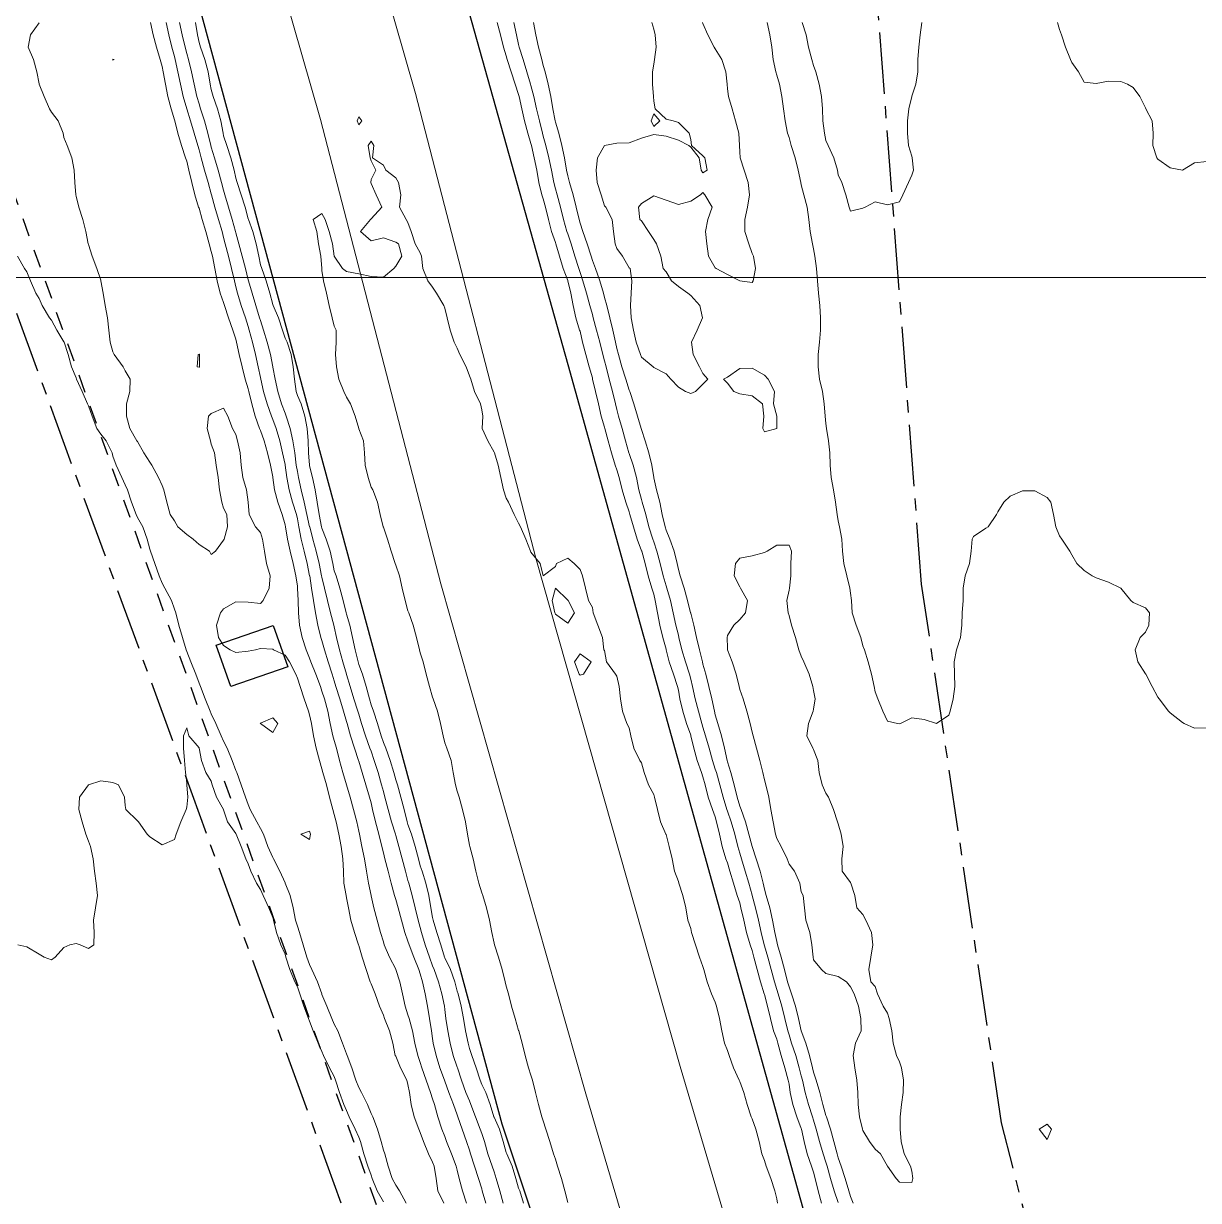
# Model space of a CAD drawing. Header units: centimetres. Extents: x 0 to 642158, y -847 to 649707.
# Drawn here: x 617180.61 to 617228.41, y 620749.85 to 620797.71 of the extents above; entities that cross this region are included whole.
import ezdxf

# ---------------------------------------------------------------- set-up
doc = ezdxf.new("R2010")
doc.units = ezdxf.units.CM
doc.header["$MEASUREMENT"] = 0
doc.linetypes.add('CENTERX2', pattern=[4, 2.5, -0.5, 0.5, -0.5])
doc.linetypes.add('JIS_02_0.7', pattern=[1.35, 0.75, -0.6])
for name, color, linetype, lineweight in [('MEV_environnement_V', 7, 'Continuous', 20), ('MEV_grille', 254, 'Continuous', 9), ('WAL_parcellaire agricole', 7, 'JIS_02_0.7', 25), ('WAL_topographie 0.5', 253, 'Continuous', 20)]:
    doc.layers.add(name, color=color, linetype=linetype, lineweight=lineweight)
doc.layers.add('SPW_batiments', color=7, linetype='Continuous')
doc.layers.add('SPW_parcellaire cadastral', color=7, linetype='CENTERX2', lineweight=25, true_color=0xff0542)
doc.linetypes.add('TRACKS', pattern='A,0.15,[130,ltypeshp.shx,S=0.25,R=0,X=0,Y=0],0.15', length=0.3)
picture_1 = doc.add_image_def('image2.png', size_in_pixel=(6614, 11023))

# ---------------------------------------------------------------- blocks, each defined once
blk = doc.blocks.new('*U114')
at = {"layer": 'MEV_grille', "transparency": 33554687}
blk.add_lwpolyline([(-1338.461, 0), (1338.461, 0)], dxfattribs=at)
blk = doc.blocks.new('*U115')
at = {"layer": 'MEV_grille', "color": 0, "linetype": 'ByBlock', "lineweight": -2, "transparency": 16777216}
blk.add_blockref('*U114', (0, -1600), dxfattribs=at)

msp = doc.modelspace()

# ---------------------------------------------------------------- linework, layer by layer
for points in [[(617226.381, 620705.733), (617213.055, 620746.892), (617202.765, 620783.835), (617191.125, 620825.332)], [(617182.091, 620819.401), (617182.522, 620817.741), (617190.788, 620787.209), (617200.066, 620752.965), (617209.344, 620725.132), (617216.766, 620703.54)]]:
    msp.add_lwpolyline(points)
at = {"layer": 'MEV_environnement_V', "linetype": 'TRACKS', "ltscale": 3}
for points in [[(617223.478, 620703.484), (617214.05, 620732.611), (617207.326, 620755.302), (617201.445, 620775.971), (617196.551, 620794.87), (617191.316, 620813.109)], [(617219.672, 620702.253), (617210.229, 620731.427), (617203.485, 620754.186), (617197.584, 620774.923), (617192.692, 620793.816), (617187.462, 620812.038)]]:
    msp.add_lwpolyline(points, dxfattribs=at)
at = {"layer": 'SPW_batiments'}
msp.add_lwpolyline([(617191.366, 620771.549), (617189.05, 620770.749), (617188.45, 620772.433), (617190.766, 620773.233), (617191.366, 620771.549)], dxfattribs=at)
at = {"layer": 'SPW_parcellaire cadastral'}
for points in [[(617230.744, 620712.405), (617220.396, 620753.015), (617217.144, 620774.915), (617212.878, 620831.134), (617222.042, 620835.718), (617243.448, 620846.11), (617282.123, 620767.668), (617272.508, 620739.643), (617240.745, 620724.014), (617238.37, 620716.158), (617230.744, 620712.405)], [(617213.247, 620695.675), (617147.503, 620755.863), (617140.812, 620770.786), (617130.163, 620792.958), (617170.734, 620812.237), (617213.247, 620695.675)]]:
    msp.add_lwpolyline(points, dxfattribs=at)
at = {"layer": 'WAL_parcellaire agricole'}
msp.add_lwpolyline([(617130.603, 620794.186), (617172.378, 620812.662), (617207.015, 620716.042), (617222.894, 620674.67), (617235.398, 620640.421), (617232.649, 620638.421), (617217.147, 620653.669), (617191.644, 620678.666), (617129.988, 620735.908), (617151.108, 620751.855), (617130.603, 620794.186)], dxfattribs=at)
at = {"layer": 'WAL_topographie 0.5'}
for points in [[(617181.25, 620797.735), (617180.891, 620797.25), (617180.795, 620796.75), (617181.018, 620796.25), (617181.159, 620795.75), (617181.25, 620795.264), (617181.253, 620795.25), (617181.446, 620794.75), (617181.664, 620794.25), (617181.75, 620794.108), (617182.023, 620793.75), (617182.223, 620793.25), (617182.25, 620793.083), (617182.382, 620792.75), (617182.577, 620792.25), (617182.667, 620791.75), (617182.694, 620791.25), (617182.741, 620790.75), (617182.75, 620790.697), (617182.859, 620790.25), (617183.018, 620789.75), (617183.144, 620789.25), (617183.241, 620788.75), (617183.25, 620788.722), (617183.401, 620788.25), (617183.593, 620787.75), (617183.75, 620787.274), (617183.759, 620787.25), (617183.846, 620786.75), (617183.936, 620786.25), (617184.028, 620785.75), (617184.083, 620785.25), (617184.131, 620784.75), (617184.25, 620784.361), (617184.296, 620784.25), (617184.663, 620783.75), (617184.75, 620783.585), (617184.955, 620783.25), (617184.932, 620782.75), (617184.802, 620782.25), (617184.798, 620781.75), (617184.932, 620781.25), (617185.225, 620780.75), (617185.25, 620780.714), (617185.507, 620780.25), (617185.75, 620779.873), (617185.826, 620779.75), (617186.098, 620779.25), (617186.25, 620778.922), (617186.318, 620778.75), (617186.445, 620778.25), (617186.582, 620777.75), (617186.75, 620777.492), (617186.89, 620777.25), (617187.25, 620776.933), (617187.506, 620776.75), (617187.75, 620776.524), (617188.183, 620776.25), (617188.25, 620776.123), (617188.42, 620776.25), (617188.75, 620776.703), (617188.768, 620776.75), (617188.915, 620777.25), (617188.886, 620777.75), (617188.75, 620778.007), (617188.68, 620778.25), (617188.585, 620778.75), (617188.532, 620779.25), (617188.446, 620779.75), (617188.376, 620780.25), (617188.25, 620780.607), (617188.217, 620780.75), (617188.081, 620781.25), (617188.136, 620781.75), (617188.25, 620781.858), (617188.75, 620782.068), (617188.922, 620781.75), (617189.118, 620781.25), (617189.25, 620781.004), (617189.315, 620780.75), (617189.42, 620780.25), (617189.461, 620779.75), (617189.526, 620779.25), (617189.679, 620778.75), (617189.75, 620778.25), (617189.75, 620778.25), (617189.79, 620777.75), (617190.052, 620777.25), (617190.25, 620777.01), (617190.336, 620776.75), (617190.409, 620776.25), (617190.494, 620775.75), (617190.644, 620775.25), (617190.605, 620774.75), (617190.361, 620774.25), (617190.25, 620774.126), (617189.75, 620774.184), (617189.25, 620774.195), (617188.75, 620773.918), (617188.625, 620773.75), (617188.458, 620773.25), (617188.546, 620772.75), (617188.75, 620772.426), (617189.011, 620772.25), (617189.25, 620772.133), (617189.75, 620772.191), (617190.05, 620772.25), (617190.25, 620772.294), (617190.75, 620772.269), (617190.779, 620772.25), (617191.25, 620772.024), (617191.428, 620771.75), (617191.689, 620771.25), (617191.75, 620771.094), (617191.866, 620770.75), (617192.03, 620770.25), (617192.209, 620769.75), (617192.25, 620769.596), (617192.323, 620769.25), (617192.411, 620768.75), (617192.521, 620768.25), (617192.648, 620767.75), (617192.75, 620767.4), (617192.791, 620767.25), (617192.93, 620766.75), (617193.057, 620766.25), (617193.192, 620765.75), (617193.25, 620765.552), (617193.33, 620765.25), (617193.444, 620764.75), (617193.528, 620764.25), (617193.595, 620763.75), (617193.627, 620763.25), (617193.645, 620762.75), (617193.73, 620762.25), (617193.75, 620762.155), (617193.834, 620761.75), (617193.931, 620761.25), (617194.076, 620760.75), (617194.24, 620760.25), (617194.25, 620760.217), (617194.39, 620759.75), (617194.543, 620759.25), (617194.714, 620758.75), (617194.75, 620758.668), (617194.911, 620758.25), (617195.097, 620757.75), (617195.25, 620757.387), (617195.295, 620757.25), (617195.496, 620756.75), (617195.631, 620756.25), (617195.733, 620755.75), (617195.75, 620755.721), (617195.95, 620755.25), (617196.205, 620754.75), (617196.25, 620754.574), (617196.313, 620754.25), (617196.383, 620753.75), (617196.508, 620753.25), (617196.694, 620752.75), (617196.75, 620752.617), (617196.884, 620752.25), (617197.089, 620751.75), (617197.25, 620751.405), (617197.313, 620751.25), (617197.397, 620750.75), (617197.467, 620750.25), (617197.713, 620749.75)], [(617185.775, 620797.75), (617185.884, 620797.25), (617186.021, 620796.75), (617186.168, 620796.25), (617186.25, 620795.967), (617186.297, 620795.75), (617186.387, 620795.25), (617186.487, 620794.75), (617186.611, 620794.25), (617186.75, 620793.794), (617186.761, 620793.75), (617186.885, 620793.25), (617187.031, 620792.75), (617187.204, 620792.25), (617187.25, 620792.115), (617187.341, 620791.75), (617187.454, 620791.25), (617187.577, 620790.75), (617187.731, 620790.25), (617187.75, 620790.205), (617187.876, 620789.75), (617188.028, 620789.25), (617188.16, 620788.75), (617188.25, 620788.436), (617188.293, 620788.25), (617188.395, 620787.75), (617188.484, 620787.25), (617188.605, 620786.75), (617188.75, 620786.365), (617188.783, 620786.25), (617188.95, 620785.75), (617189.131, 620785.25), (617189.25, 620784.872), (617189.279, 620784.75), (617189.389, 620784.25), (617189.505, 620783.75), (617189.629, 620783.25), (617189.75, 620782.857), (617189.775, 620782.75), (617189.895, 620782.25), (617190.031, 620781.75), (617190.214, 620781.25), (617190.25, 620781.163), (617190.395, 620780.75), (617190.542, 620780.25), (617190.663, 620779.75), (617190.75, 620779.277), (617190.754, 620779.25), (617190.821, 620778.75), (617190.954, 620778.25), (617191.136, 620777.75), (617191.25, 620777.323), (617191.263, 620777.25), (617191.348, 620776.75), (617191.458, 620776.25), (617191.578, 620775.75), (617191.688, 620775.25), (617191.75, 620774.827), (617191.759, 620774.75), (617191.779, 620774.25), (617191.794, 620773.75), (617191.84, 620773.25), (617191.942, 620772.75), (617192.106, 620772.25), (617192.25, 620771.9), (617192.305, 620771.75), (617192.504, 620771.25), (617192.687, 620770.75), (617192.75, 620770.57), (617192.851, 620770.25), (617192.984, 620769.75), (617193.082, 620769.25), (617193.196, 620768.75), (617193.25, 620768.563), (617193.339, 620768.25), (617193.471, 620767.75), (617193.604, 620767.25), (617193.75, 620766.757), (617193.752, 620766.75), (617193.895, 620766.25), (617194.038, 620765.75), (617194.166, 620765.25), (617194.25, 620764.87), (617194.276, 620764.75), (617194.379, 620764.25), (617194.475, 620763.75), (617194.559, 620763.25), (617194.643, 620762.75), (617194.747, 620762.25), (617194.75, 620762.238), (617194.865, 620761.75), (617194.991, 620761.25), (617195.131, 620760.75), (617195.25, 620760.367), (617195.287, 620760.25), (617195.496, 620759.75), (617195.75, 620759.261), (617195.755, 620759.25), (617195.918, 620758.75), (617196.021, 620758.25), (617196.137, 620757.75), (617196.25, 620757.399), (617196.293, 620757.25), (617196.437, 620756.75), (617196.531, 620756.25), (617196.645, 620755.75), (617196.75, 620755.463), (617196.819, 620755.25), (617196.987, 620754.75), (617197.161, 620754.25), (617197.25, 620753.988), (617197.329, 620753.75), (617197.468, 620753.25), (617197.631, 620752.75), (617197.75, 620752.449), (617197.821, 620752.25), (617198.021, 620751.75), (617198.205, 620751.25), (617198.25, 620751.081), (617198.336, 620750.75), (617198.465, 620750.25), (617198.631, 620749.75)], [(617186.412, 620797.75), (617186.522, 620797.25), (617186.649, 620796.75), (617186.75, 620796.376), (617186.781, 620796.25), (617186.89, 620795.75), (617186.99, 620795.25), (617187.106, 620794.75), (617187.25, 620794.25), (617187.25, 620794.25), (617187.402, 620793.75), (617187.549, 620793.25), (617187.695, 620792.75), (617187.75, 620792.572), (617187.839, 620792.25), (617187.979, 620791.75), (617188.12, 620791.25), (617188.25, 620790.794), (617188.261, 620790.75), (617188.392, 620790.25), (617188.546, 620789.75), (617188.689, 620789.25), (617188.75, 620789.016), (617188.814, 620788.75), (617188.947, 620788.25), (617189.076, 620787.75), (617189.187, 620787.25), (617189.25, 620787.003), (617189.311, 620786.75), (617189.465, 620786.25), (617189.636, 620785.75), (617189.75, 620785.396), (617189.794, 620785.25), (617189.92, 620784.75), (617190.046, 620784.25), (617190.16, 620783.75), (617190.25, 620783.318), (617190.263, 620783.25), (617190.377, 620782.75), (617190.516, 620782.25), (617190.696, 620781.75), (617190.75, 620781.614), (617190.884, 620781.25), (617191.033, 620780.75), (617191.151, 620780.25), (617191.25, 620779.777), (617191.255, 620779.75), (617191.327, 620779.25), (617191.415, 620778.75), (617191.557, 620778.25), (617191.71, 620777.75), (617191.75, 620777.571), (617191.81, 620777.25), (617191.904, 620776.75), (617192.027, 620776.25), (617192.15, 620775.75), (617192.25, 620775.253), (617192.251, 620775.25), (617192.33, 620774.75), (617192.407, 620774.25), (617192.49, 620773.75), (617192.585, 620773.25), (617192.71, 620772.75), (617192.75, 620772.625), (617192.853, 620772.25), (617193.003, 620771.75), (617193.161, 620771.25), (617193.25, 620770.982), (617193.322, 620770.75), (617193.481, 620770.25), (617193.632, 620769.75), (617193.75, 620769.326), (617193.77, 620769.25), (617193.91, 620768.75), (617194.078, 620768.25), (617194.24, 620767.75), (617194.25, 620767.715), (617194.38, 620767.25), (617194.534, 620766.75), (617194.686, 620766.25), (617194.75, 620766.019), (617194.813, 620765.75), (617194.933, 620765.25), (617195.058, 620764.75), (617195.181, 620764.25), (617195.25, 620763.996), (617195.314, 620763.75), (617195.441, 620763.25), (617195.56, 620762.75), (617195.699, 620762.25), (617195.75, 620762.092), (617195.847, 620761.75), (617195.988, 620761.25), (617196.126, 620760.75), (617196.25, 620760.402), (617196.292, 620760.25), (617196.488, 620759.75), (617196.692, 620759.25), (617196.75, 620759.069), (617196.837, 620758.75), (617196.953, 620758.25), (617197.05, 620757.75), (617197.128, 620757.25), (617197.202, 620756.75), (617197.25, 620756.446), (617197.279, 620756.25), (617197.39, 620755.75), (617197.549, 620755.25), (617197.731, 620754.75), (617197.75, 620754.701), (617197.914, 620754.25), (617198.098, 620753.75), (617198.25, 620753.338), (617198.282, 620753.25), (617198.456, 620752.75), (617198.633, 620752.25), (617198.75, 620751.894), (617198.793, 620751.75), (617198.955, 620751.25), (617199.122, 620750.75), (617199.25, 620750.321), (617199.27, 620750.25), (617199.411, 620749.75)], [(617186.956, 620797.75), (617187.065, 620797.25), (617187.186, 620796.75), (617187.25, 620796.5), (617187.321, 620796.25), (617187.444, 620795.75), (617187.554, 620795.25), (617187.666, 620794.75), (617187.75, 620794.444), (617187.809, 620794.25), (617187.97, 620793.75), (617188.104, 620793.25), (617188.231, 620792.75), (617188.25, 620792.684), (617188.384, 620792.25), (617188.53, 620791.75), (617188.67, 620791.25), (617188.75, 620790.935), (617188.801, 620790.75), (617188.945, 620790.25), (617189.1, 620789.75), (617189.238, 620789.25), (617189.25, 620789.202), (617189.374, 620788.75), (617189.509, 620788.25), (617189.637, 620787.75), (617189.75, 620787.286), (617189.76, 620787.25), (617189.911, 620786.75), (617190.062, 620786.25), (617190.214, 620785.75), (617190.25, 620785.632), (617190.377, 620785.25), (617190.526, 620784.75), (617190.652, 620784.25), (617190.748, 620783.75), (617190.75, 620783.737), (617190.842, 620783.25), (617190.952, 620782.75), (617191.105, 620782.25), (617191.25, 620781.868), (617191.298, 620781.75), (617191.464, 620781.25), (617191.571, 620780.75), (617191.641, 620780.25), (617191.708, 620779.75), (617191.75, 620779.5), (617191.798, 620779.25), (617191.909, 620778.75), (617192.03, 620778.25), (617192.139, 620777.75), (617192.25, 620777.252), (617192.251, 620777.25), (617192.384, 620776.75), (617192.522, 620776.25), (617192.639, 620775.75), (617192.738, 620775.25), (617192.75, 620775.193), (617192.853, 620774.75), (617192.973, 620774.25), (617193.105, 620773.75), (617193.231, 620773.25), (617193.25, 620773.174), (617193.348, 620772.75), (617193.469, 620772.25), (617193.601, 620771.75), (617193.746, 620771.25), (617193.75, 620771.238), (617193.897, 620770.75), (617194.05, 620770.25), (617194.211, 620769.75), (617194.25, 620769.623), (617194.365, 620769.25), (617194.523, 620768.75), (617194.705, 620768.25), (617194.75, 620768.121), (617194.877, 620767.75), (617195.031, 620767.25), (617195.179, 620766.75), (617195.25, 620766.489), (617195.312, 620766.25), (617195.439, 620765.75), (617195.585, 620765.25), (617195.736, 620764.75), (617195.75, 620764.701), (617195.872, 620764.25), (617196.007, 620763.75), (617196.143, 620763.25), (617196.25, 620762.865), (617196.282, 620762.75), (617196.415, 620762.25), (617196.544, 620761.75), (617196.669, 620761.25), (617196.75, 620760.952), (617196.8, 620760.75), (617196.948, 620760.25), (617197.121, 620759.75), (617197.25, 620759.401), (617197.309, 620759.25), (617197.485, 620758.75), (617197.633, 620758.25), (617197.734, 620757.75), (617197.75, 620757.622), (617197.795, 620757.25), (617197.867, 620756.75), (617197.963, 620756.25), (617198.092, 620755.75), (617198.25, 620755.276), (617198.259, 620755.25), (617198.426, 620754.75), (617198.608, 620754.25), (617198.75, 620753.901), (617198.813, 620753.75), (617198.994, 620753.25), (617199.186, 620752.75), (617199.25, 620752.571), (617199.359, 620752.25), (617199.498, 620751.75), (617199.671, 620751.25), (617199.75, 620751.018), (617199.841, 620750.75), (617199.987, 620750.25), (617200.129, 620749.75)], [(617187.6, 620797.75), (617187.691, 620797.25), (617187.75, 620796.943), (617187.811, 620796.75), (617187.984, 620796.25), (617188.116, 620795.75), (617188.207, 620795.25), (617188.25, 620795.025), (617188.331, 620794.75), (617188.495, 620794.25), (617188.631, 620793.75), (617188.728, 620793.25), (617188.75, 620793.145), (617188.877, 620792.75), (617189.041, 620792.25), (617189.176, 620791.75), (617189.25, 620791.418), (617189.308, 620791.25), (617189.463, 620790.75), (617189.621, 620790.25), (617189.75, 620789.769), (617189.758, 620789.75), (617189.941, 620789.25), (617190.074, 620788.75), (617190.179, 620788.25), (617190.25, 620787.9), (617190.302, 620787.75), (617190.488, 620787.25), (617190.637, 620786.75), (617190.75, 620786.285), (617190.765, 620786.25), (617190.977, 620785.75), (617191.152, 620785.25), (617191.25, 620784.919), (617191.338, 620784.75), (617191.501, 620784.25), (617191.579, 620783.75), (617191.629, 620783.25), (617191.704, 620782.75), (617191.75, 620782.582), (617191.9, 620782.25), (617192.061, 620781.75), (617192.15, 620781.25), (617192.188, 620780.75), (617192.204, 620780.25), (617192.246, 620779.75), (617192.25, 620779.722), (617192.36, 620779.25), (617192.468, 620778.75), (617192.552, 620778.25), (617192.632, 620777.75), (617192.734, 620777.25), (617192.75, 620777.19), (617192.928, 620776.75), (617193.081, 620776.25), (617193.187, 620775.75), (617193.25, 620775.461), (617193.325, 620775.25), (617193.479, 620774.75), (617193.61, 620774.25), (617193.739, 620773.75), (617193.75, 620773.699), (617193.881, 620773.25), (617193.989, 620772.75), (617194.102, 620772.25), (617194.224, 620771.75), (617194.25, 620771.649), (617194.395, 620771.25), (617194.544, 620770.75), (617194.685, 620770.25), (617194.75, 620770.008), (617194.85, 620769.75), (617195.011, 620769.25), (617195.163, 620768.75), (617195.25, 620768.47), (617195.344, 620768.25), (617195.529, 620767.75), (617195.68, 620767.25), (617195.75, 620766.953), (617195.819, 620766.75), (617195.957, 620766.25), (617196.09, 620765.75), (617196.219, 620765.25), (617196.25, 620765.136), (617196.398, 620764.75), (617196.548, 620764.25), (617196.675, 620763.75), (617196.75, 620763.458), (617196.828, 620763.25), (617196.98, 620762.75), (617197.092, 620762.25), (617197.184, 620761.75), (617197.25, 620761.361), (617197.279, 620761.25), (617197.426, 620760.75), (617197.584, 620760.25), (617197.74, 620759.75), (617197.75, 620759.72), (617197.984, 620759.25), (617198.156, 620758.75), (617198.25, 620758.369), (617198.294, 620758.25), (617198.419, 620757.75), (617198.502, 620757.25), (617198.595, 620756.75), (617198.7, 620756.25), (617198.75, 620756.038), (617198.847, 620755.75), (617199.02, 620755.25), (617199.182, 620754.75), (617199.25, 620754.565), (617199.411, 620754.25), (617199.6, 620753.75), (617199.747, 620753.25), (617199.75, 620753.241), (617199.972, 620752.75), (617200.124, 620752.25), (617200.25, 620751.806), (617200.277, 620751.75), (617200.494, 620751.25), (617200.644, 620750.75), (617200.75, 620750.359), (617200.798, 620750.25), (617200.951, 620749.75)], [(617213.072, 620749.75), (617212.932, 620750.25), (617212.811, 620750.75), (617212.75, 620751.002), (617212.659, 620751.25), (617212.492, 620751.75), (617212.362, 620752.25), (617212.256, 620752.75), (617212.25, 620752.774), (617212.07, 620753.25), (617211.909, 620753.75), (617211.8, 620754.25), (617211.75, 620754.58), (617211.709, 620754.75), (617211.574, 620755.25), (617211.43, 620755.75), (617211.293, 620756.25), (617211.25, 620756.416), (617211.122, 620756.75), (617210.995, 620757.25), (617210.871, 620757.75), (617210.75, 620758.225), (617210.74, 620758.25), (617210.584, 620758.75), (617210.449, 620759.25), (617210.316, 620759.75), (617210.25, 620760.019), (617210.164, 620760.25), (617210.021, 620760.75), (617209.906, 620761.25), (617209.796, 620761.75), (617209.75, 620761.955), (617209.647, 620762.25), (617209.488, 620762.75), (617209.338, 620763.25), (617209.25, 620763.582), (617209.183, 620763.75), (617209.037, 620764.25), (617208.921, 620764.75), (617208.803, 620765.25), (617208.75, 620765.447), (617208.632, 620765.75), (617208.467, 620766.25), (617208.334, 620766.75), (617208.25, 620767.083), (617208.19, 620767.25), (617208.019, 620767.75), (617207.88, 620768.25), (617207.758, 620768.75), (617207.75, 620768.778), (617207.576, 620769.25), (617207.427, 620769.75), (617207.31, 620770.25), (617207.25, 620770.604), (617207.213, 620770.75), (617207.05, 620771.25), (617206.872, 620771.75), (617206.754, 620772.25), (617206.75, 620772.269), (617206.612, 620772.75), (617206.491, 620773.25), (617206.402, 620773.75), (617206.312, 620774.25), (617206.25, 620774.513), (617206.171, 620774.75), (617206.024, 620775.25), (617205.895, 620775.75), (617205.758, 620776.25), (617205.75, 620776.277), (617205.573, 620776.75), (617205.419, 620777.25), (617205.28, 620777.75), (617205.25, 620777.858), (617205.108, 620778.25), (617204.964, 620778.75), (617204.836, 620779.25), (617204.75, 620779.562), (617204.683, 620779.75), (617204.525, 620780.25), (617204.394, 620780.75), (617204.263, 620781.25), (617204.25, 620781.305), (617204.112, 620781.75), (617204, 620782.25), (617203.88, 620782.75), (617203.761, 620783.25), (617203.75, 620783.302), (617203.616, 620783.75), (617203.479, 620784.25), (617203.352, 620784.75), (617203.25, 620785.2), (617203.234, 620785.25), (617203.079, 620785.75), (617202.967, 620786.25), (617202.873, 620786.75), (617202.755, 620787.25), (617202.75, 620787.267), (617202.569, 620787.75), (617202.415, 620788.25), (617202.267, 620788.75), (617202.25, 620788.807), (617202.09, 620789.25), (617201.963, 620789.75), (617201.838, 620790.25), (617201.75, 620790.585), (617201.692, 620790.75), (617201.568, 620791.25), (617201.486, 620791.75), (617201.388, 620792.25), (617201.272, 620792.75), (617201.25, 620792.839), (617201.119, 620793.25), (617200.991, 620793.75), (617200.883, 620794.25), (617200.771, 620794.75), (617200.75, 620794.828), (617200.606, 620795.25), (617200.443, 620795.75), (617200.291, 620796.25), (617200.25, 620796.402), (617200.133, 620796.75), (617200.011, 620797.25), (617199.875, 620797.75)], [(617213.75, 620749.773), (617213.592, 620750.25), (617213.443, 620750.75), (617213.298, 620751.25), (617213.25, 620751.404), (617213.137, 620751.75), (617212.991, 620752.25), (617212.861, 620752.75), (617212.75, 620753.118), (617212.708, 620753.25), (617212.545, 620753.75), (617212.411, 620754.25), (617212.295, 620754.75), (617212.25, 620754.925), (617212.167, 620755.25), (617212.021, 620755.75), (617211.858, 620756.25), (617211.75, 620756.586), (617211.697, 620756.75), (617211.576, 620757.25), (617211.452, 620757.75), (617211.303, 620758.25), (617211.25, 620758.43), (617211.156, 620758.75), (617211.023, 620759.25), (617210.883, 620759.75), (617210.75, 620760.213), (617210.739, 620760.25), (617210.611, 620760.75), (617210.503, 620761.25), (617210.383, 620761.75), (617210.255, 620762.25), (617210.25, 620762.271), (617210.12, 620762.75), (617209.968, 620763.25), (617209.813, 620763.75), (617209.75, 620763.978), (617209.675, 620764.25), (617209.545, 620764.75), (617209.4, 620765.25), (617209.25, 620765.686), (617209.227, 620765.75), (617209.073, 620766.25), (617208.942, 620766.75), (617208.796, 620767.25), (617208.75, 620767.396), (617208.637, 620767.75), (617208.499, 620768.25), (617208.359, 620768.75), (617208.25, 620769.101), (617208.204, 620769.25), (617208.064, 620769.75), (617207.938, 620770.25), (617207.827, 620770.75), (617207.75, 620771.051), (617207.7, 620771.25), (617207.535, 620771.75), (617207.392, 620772.25), (617207.273, 620772.75), (617207.25, 620772.837), (617207.152, 620773.25), (617207.038, 620773.75), (617206.924, 620774.25), (617206.781, 620774.75), (617206.75, 620774.848), (617206.634, 620775.25), (617206.511, 620775.75), (617206.378, 620776.25), (617206.25, 620776.632), (617206.212, 620776.75), (617206.054, 620777.25), (617205.921, 620777.75), (617205.78, 620778.25), (617205.75, 620778.357), (617205.646, 620778.75), (617205.543, 620779.25), (617205.414, 620779.75), (617205.25, 620780.224), (617205.241, 620780.25), (617205.096, 620780.75), (617204.957, 620781.25), (617204.815, 620781.75), (617204.75, 620782.016), (617204.697, 620782.25), (617204.574, 620782.75), (617204.438, 620783.25), (617204.311, 620783.75), (617204.25, 620783.991), (617204.181, 620784.25), (617204.051, 620784.75), (617203.923, 620785.25), (617203.788, 620785.75), (617203.75, 620785.881), (617203.646, 620786.25), (617203.51, 620786.75), (617203.366, 620787.25), (617203.25, 620787.585), (617203.196, 620787.75), (617203.04, 620788.25), (617202.889, 620788.75), (617202.75, 620789.156), (617202.718, 620789.25), (617202.579, 620789.75), (617202.455, 620790.25), (617202.314, 620790.75), (617202.25, 620790.986), (617202.183, 620791.25), (617202.085, 620791.75), (617201.983, 620792.25), (617201.855, 620792.75), (617201.75, 620793.139), (617201.721, 620793.25), (617201.595, 620793.75), (617201.477, 620794.25), (617201.364, 620794.75), (617201.25, 620795.19), (617201.234, 620795.25), (617201.089, 620795.75), (617200.933, 620796.25), (617200.779, 620796.75), (617200.75, 620796.86), (617200.66, 620797.25), (617200.554, 620797.75)], [(617214.357, 620749.75), (617214.25, 620750.015), (617214.179, 620750.25), (617214.028, 620750.75), (617213.869, 620751.25), (617213.75, 620751.588), (617213.705, 620751.75), (617213.574, 620752.25), (617213.438, 620752.75), (617213.269, 620753.25), (617213.25, 620753.303), (617213.129, 620753.75), (617213.001, 620754.25), (617212.859, 620754.75), (617212.75, 620755.068), (617212.705, 620755.25), (617212.585, 620755.75), (617212.434, 620756.25), (617212.25, 620756.748), (617212.249, 620756.75), (617212.137, 620757.25), (617212.011, 620757.75), (617211.848, 620758.25), (617211.75, 620758.535), (617211.695, 620758.75), (617211.568, 620759.25), (617211.427, 620759.75), (617211.284, 620760.25), (617211.25, 620760.378), (617211.174, 620760.75), (617211.08, 620761.25), (617210.965, 620761.75), (617210.822, 620762.25), (617210.75, 620762.514), (617210.701, 620762.75), (617210.574, 620763.25), (617210.415, 620763.75), (617210.25, 620764.25), (617210.25, 620764.25), (617210.121, 620764.75), (617209.98, 620765.25), (617209.803, 620765.75), (617209.75, 620765.889), (617209.646, 620766.25), (617209.521, 620766.75), (617209.386, 620767.25), (617209.25, 620767.694), (617209.236, 620767.75), (617209.13, 620768.25), (617209.007, 620768.75), (617208.858, 620769.25), (617208.75, 620769.604), (617208.716, 620769.75), (617208.608, 620770.25), (617208.492, 620770.75), (617208.366, 620771.25), (617208.25, 620771.658), (617208.227, 620771.75), (617208.105, 620772.25), (617207.992, 620772.75), (617207.881, 620773.25), (617207.75, 620773.737), (617207.747, 620773.75), (617207.623, 620774.25), (617207.481, 620774.75), (617207.327, 620775.25), (617207.25, 620775.509), (617207.2, 620775.75), (617207.077, 620776.25), (617206.903, 620776.75), (617206.75, 620777.105), (617206.706, 620777.25), (617206.593, 620777.75), (617206.489, 620778.25), (617206.362, 620778.75), (617206.25, 620779.245), (617206.249, 620779.25), (617206.166, 620779.75), (617206.045, 620780.25), (617205.9, 620780.75), (617205.75, 620781.205), (617205.738, 620781.25), (617205.593, 620781.75), (617205.437, 620782.25), (617205.274, 620782.75), (617205.25, 620782.807), (617205.114, 620783.25), (617204.949, 620783.75), (617204.809, 620784.25), (617204.75, 620784.492), (617204.695, 620784.75), (617204.582, 620785.25), (617204.461, 620785.75), (617204.344, 620786.25), (617204.25, 620786.573), (617204.204, 620786.75), (617204.053, 620787.25), (617203.879, 620787.75), (617203.75, 620788.08), (617203.696, 620788.25), (617203.539, 620788.75), (617203.365, 620789.25), (617203.25, 620789.593), (617203.208, 620789.75), (617203.094, 620790.25), (617202.966, 620790.75), (617202.825, 620791.25), (617202.75, 620791.523), (617202.701, 620791.75), (617202.613, 620792.25), (617202.511, 620792.75), (617202.385, 620793.25), (617202.25, 620793.702), (617202.24, 620793.75), (617202.146, 620794.25), (617202.056, 620794.75), (617201.948, 620795.25), (617201.826, 620795.75), (617201.75, 620796.007), (617201.697, 620796.25), (617201.565, 620796.75), (617201.447, 620797.25), (617201.355, 620797.75)], [(617207.942, 620782.75), (617207.75, 620782.673), (617207.542, 620782.75), (617207.25, 620782.928), (617206.939, 620783.25), (617206.75, 620783.471), (617206.25, 620783.72), (617206.225, 620783.75), (617205.75, 620784.151), (617205.703, 620784.25), (617205.534, 620784.75), (617205.419, 620785.25), (617205.33, 620785.75), (617205.297, 620786.25), (617205.325, 620786.75), (617205.363, 620787.25), (617205.282, 620787.75), (617205.25, 620787.781), (617204.97, 620788.25), (617204.75, 620788.562), (617204.683, 620788.75), (617204.606, 620789.25), (617204.561, 620789.75), (617204.304, 620790.25), (617204.25, 620790.3), (617204.103, 620790.75), (617203.947, 620791.25), (617203.899, 620791.75), (617203.965, 620792.25), (617204.25, 620792.75), (617204.25, 620792.75), (617204.75, 620792.844), (617205.25, 620792.859), (617205.75, 620793.045), (617206.25, 620793.196), (617206.75, 620793.129), (617207.25, 620792.969), (617207.678, 620792.75), (617207.75, 620792.682), (617208.102, 620792.25), (617208.183, 620791.75), (617208.25, 620791.644), (617208.422, 620791.75), (617208.325, 620792.25), (617208.25, 620792.328), (617207.783, 620792.75), (617207.75, 620793), (617207.692, 620793.25), (617207.25, 620793.692), (617207.036, 620793.75), (617206.75, 620793.819), (617206.304, 620794.25), (617206.25, 620794.55), (617206.243, 620794.75), (617206.191, 620795.25), (617206.203, 620795.75), (617206.25, 620796.064), (617206.283, 620796.25), (617206.345, 620796.75), (617206.304, 620797.25), (617206.25, 620797.483), (617206.175, 620797.75)], [(617208.23, 620797.75), (617208.25, 620797.708), (617208.451, 620797.25), (617208.71, 620796.75), (617208.75, 620796.684), (617209.015, 620796.25), (617209.178, 620795.75), (617209.23, 620795.25), (617209.25, 620795.054), (617209.293, 620794.75), (617209.436, 620794.25), (617209.571, 620793.75), (617209.714, 620793.25), (617209.731, 620792.75), (617209.75, 620792.5), (617209.763, 620792.25), (617209.922, 620791.75), (617210.083, 620791.25), (617210.147, 620790.75), (617210.062, 620790.25), (617209.958, 620789.75), (617209.955, 620789.25), (617210.111, 620788.75), (617210.25, 620788.365), (617210.299, 620788.25), (617210.391, 620787.75), (617210.294, 620787.25), (617210.25, 620787.184), (617209.75, 620787.25), (617209.75, 620787.25), (617209.25, 620787.508), (617208.789, 620787.75), (617208.75, 620787.778), (617208.48, 620788.25), (617208.407, 620788.75), (617208.354, 620789.25), (617208.451, 620789.75), (617208.629, 620790.25), (617208.33, 620790.75), (617208.25, 620790.848), (617208.156, 620790.75), (617207.75, 620790.49), (617207.25, 620790.352), (617206.75, 620790.534), (617206.25, 620790.71), (617205.75, 620790.399), (617205.63, 620790.25), (617205.676, 620789.75), (617205.75, 620789.685), (617206.03, 620789.25), (617206.25, 620788.931), (617206.362, 620788.75), (617206.542, 620788.25), (617206.636, 620787.75), (617206.75, 620787.621), (617206.975, 620787.25), (617207.25, 620787.015), (617207.634, 620786.75), (617207.75, 620786.652), (617208.129, 620786.25), (617208.225, 620785.75), (617208.019, 620785.25), (617207.784, 620784.75), (617207.846, 620784.25), (617208.108, 620783.75), (617208.25, 620783.486), (617208.443, 620783.25), (617208.25, 620783.043), (617207.942, 620782.75)], [(617210.868, 620797.75), (617210.976, 620797.25), (617211.05, 620796.75), (617211.104, 620796.25), (617211.208, 620795.75), (617211.25, 620795.617), (617211.358, 620795.25), (617211.463, 620794.75), (617211.521, 620794.25), (617211.59, 620793.75), (617211.693, 620793.25), (617211.75, 620793.072), (617211.839, 620792.75), (617211.996, 620792.25), (617212.125, 620791.75), (617212.225, 620791.25), (617212.25, 620791.152), (617212.355, 620790.75), (617212.488, 620790.25), (617212.556, 620789.75), (617212.613, 620789.25), (617212.709, 620788.75), (617212.75, 620788.545), (617212.807, 620788.25), (617212.874, 620787.75), (617212.911, 620787.25), (617212.951, 620786.75), (617213.002, 620786.25), (617213.037, 620785.75), (617213.037, 620785.25), (617212.993, 620784.75), (617212.936, 620784.25), (617212.933, 620783.75), (617212.997, 620783.25), (617213.106, 620782.75), (617213.185, 620782.25), (617213.217, 620781.75), (617213.25, 620781.454), (617213.277, 620781.25), (617213.361, 620780.75), (617213.408, 620780.25), (617213.427, 620779.75), (617213.468, 620779.25), (617213.561, 620778.75), (617213.647, 620778.25), (617213.71, 620777.75), (617213.75, 620777.484), (617213.8, 620777.25), (617213.895, 620776.75), (617213.931, 620776.25), (617213.979, 620775.75), (617214.103, 620775.25), (617214.231, 620774.75), (617214.25, 620774.55), (617214.287, 620774.25), (617214.315, 620773.75), (617214.476, 620773.25), (617214.669, 620772.75), (617214.75, 620772.407), (617214.815, 620772.25), (617214.972, 620771.75), (617215.108, 620771.25), (617215.209, 620770.75), (617215.25, 620770.536), (617215.363, 620770.25), (617215.573, 620769.75), (617215.75, 620769.339), (617216.167, 620769.25), (617216.25, 620769.234), (617216.292, 620769.25), (617216.75, 620769.479), (617217.25, 620769.405), (617217.75, 620769.25), (617218.25, 620769.594), (617218.301, 620769.75), (617218.422, 620770.25), (617218.489, 620770.75), (617218.484, 620771.25), (617218.468, 620771.75), (617218.562, 620772.25), (617218.728, 620772.75), (617218.75, 620773), (617218.774, 620773.25), (617218.798, 620773.75), (617218.831, 620774.25), (617218.829, 620774.75), (617218.915, 620775.25), (617219.098, 620775.75), (617219.154, 620776.25), (617219.194, 620776.75), (617219.25, 620776.85), (617219.75, 620777.187), (617219.845, 620777.25), (617220.193, 620777.75), (617220.25, 620777.856), (617220.486, 620778.25), (617220.75, 620778.5), (617221.25, 620778.708), (617221.75, 620778.71), (617222.25, 620778.438), (617222.397, 620778.25), (617222.504, 620777.75), (617222.605, 620777.25), (617222.75, 620776.875), (617222.844, 620776.75), (617223.172, 620776.25), (617223.25, 620776.103), (617223.464, 620775.75), (617223.75, 620775.464), (617224.083, 620775.25), (617224.25, 620775.171), (617224.75, 620774.994), (617225.25, 620774.75), (617225.25, 620774.75), (617225.65, 620774.25), (617225.75, 620774.17), (617226.25, 620773.955), (617226.417, 620773.75), (617226.387, 620773.25), (617226.25, 620772.96), (617226.028, 620772.75), (617225.838, 620772.25), (617225.945, 620771.75), (617226.25, 620771.269), (617226.259, 620771.25), (617226.526, 620770.75), (617226.75, 620770.317), (617226.803, 620770.25), (617227.184, 620769.75), (617227.25, 620769.682), (617227.75, 620769.293), (617227.818, 620769.25), (617228.25, 620769.06), (617228.75, 620769.069)], [(617212.286, 620797.75), (617212.442, 620797.25), (617212.544, 620796.75), (617212.684, 620796.25), (617212.75, 620796), (617212.835, 620795.75), (617212.975, 620795.25), (617213.075, 620794.75), (617213.111, 620794.25), (617213.131, 620793.75), (617213.187, 620793.25), (617213.25, 620792.959), (617213.343, 620792.75), (617213.573, 620792.25), (617213.716, 620791.75), (617213.75, 620791.565), (617213.902, 620791.25), (617214.068, 620790.75), (617214.194, 620790.25), (617214.25, 620790.089), (617214.75, 620790.205), (617214.85, 620790.25), (617215.25, 620790.464), (617215.75, 620790.343), (617216.25, 620790.464), (617216.378, 620790.75), (617216.614, 620791.25), (617216.75, 620791.55), (617216.811, 620791.75), (617216.765, 620792.25), (617216.75, 620792.317), (617216.615, 620792.75), (617216.565, 620793.25), (617216.571, 620793.75), (617216.627, 620794.25), (617216.744, 620794.75), (617216.75, 620794.765), (617216.912, 620795.25), (617216.996, 620795.75), (617216.986, 620796.25), (617217.033, 620796.75), (617217.089, 620797.25), (617217.155, 620797.75)], [(617222.667, 620797.75), (617222.75, 620797.474), (617222.838, 620797.25), (617222.993, 620796.75), (617223.199, 620796.25), (617223.25, 620796.125), (617223.523, 620795.75), (617223.75, 620795.333), (617224.25, 620795.28), (617224.75, 620795.375), (617225.25, 620795.361), (617225.517, 620795.25), (617225.75, 620795.115), (617226.021, 620794.75), (617226.25, 620794.279), (617226.264, 620794.25), (617226.529, 620793.75), (617226.564, 620793.25), (617226.556, 620792.75), (617226.718, 620792.25), (617226.75, 620792.2), (617227.25, 620791.85), (617227.75, 620791.75), (617228.25, 620792.042), (617228.75, 620792.106)], [(617184.296, 620796.25), (617184.25, 620796.217), (617184.239, 620796.25), (617184.25, 620796.261), (617184.296, 620796.25)], [(617206.5, 620793.75), (617206.25, 620793.528), (617206.145, 620793.75), (617206.25, 620794.036), (617206.5, 620793.75)], [(617194.368, 620793.75), (617194.25, 620793.596), (617194.189, 620793.75), (617194.25, 620793.917), (617194.368, 620793.75)], [(617202.75, 620749.773), (617202.632, 620750.25), (617202.495, 620750.75), (617202.335, 620751.25), (617202.25, 620751.527), (617202.176, 620751.75), (617202.021, 620752.25), (617201.857, 620752.75), (617201.75, 620753.093), (617201.7, 620753.25), (617201.558, 620753.75), (617201.436, 620754.25), (617201.311, 620754.75), (617201.25, 620754.953), (617201.158, 620755.25), (617201.019, 620755.75), (617200.897, 620756.25), (617200.756, 620756.75), (617200.75, 620756.768), (617200.605, 620757.25), (617200.467, 620757.75), (617200.336, 620758.25), (617200.25, 620758.574), (617200.205, 620758.75), (617200.079, 620759.25), (617199.931, 620759.75), (617199.766, 620760.25), (617199.75, 620760.313), (617199.657, 620760.75), (617199.562, 620761.25), (617199.439, 620761.75), (617199.291, 620762.25), (617199.25, 620762.364), (617199.131, 620762.75), (617199.007, 620763.25), (617198.901, 620763.75), (617198.761, 620764.25), (617198.75, 620764.296), (617198.671, 620764.75), (617198.587, 620765.25), (617198.473, 620765.75), (617198.339, 620766.25), (617198.25, 620766.5), (617198.18, 620766.75), (617198.087, 620767.25), (617198.006, 620767.75), (617197.831, 620768.25), (617197.75, 620768.463), (617197.677, 620768.75), (617197.576, 620769.25), (617197.452, 620769.75), (617197.277, 620770.25), (617197.25, 620770.324), (617197.123, 620770.75), (617196.992, 620771.25), (617196.871, 620771.75), (617196.75, 620772.12), (617196.722, 620772.25), (617196.595, 620772.75), (617196.463, 620773.25), (617196.287, 620773.75), (617196.25, 620773.826), (617196.135, 620774.25), (617196.012, 620774.75), (617195.911, 620775.25), (617195.75, 620775.689), (617195.734, 620775.75), (617195.564, 620776.25), (617195.414, 620776.75), (617195.25, 620777.232), (617195.245, 620777.25), (617195.12, 620777.75), (617195.007, 620778.25), (617194.82, 620778.75), (617194.75, 620778.863), (617194.635, 620779.25), (617194.514, 620779.75), (617194.475, 620780.25), (617194.437, 620780.75), (617194.25, 620781.23), (617194.245, 620781.25), (617194.103, 620781.75), (617193.914, 620782.25), (617193.75, 620782.519), (617193.64, 620782.75), (617193.44, 620783.25), (617193.337, 620783.75), (617193.3, 620784.25), (617193.328, 620784.75), (617193.333, 620785.25), (617193.25, 620785.406), (617193.167, 620785.75), (617193.039, 620786.25), (617192.937, 620786.75), (617192.818, 620787.25), (617192.75, 620787.667), (617192.746, 620787.75), (617192.702, 620788.25), (617192.613, 620788.75), (617192.536, 620789.25), (617192.387, 620789.75), (617192.75, 620789.985), (617192.888, 620789.75), (617193.05, 620789.25), (617193.175, 620788.75), (617193.25, 620788.25), (617193.25, 620788.25), (617193.592, 620787.75), (617193.75, 620787.625), (617194.25, 620787.538), (617194.75, 620787.424), (617195.25, 620787.403), (617195.675, 620787.75), (617195.75, 620787.844), (617195.995, 620788.25), (617195.867, 620788.75), (617195.75, 620788.826), (617195.25, 620789.004), (617194.75, 620788.879), (617194.324, 620789.25), (617194.729, 620789.75), (617194.75, 620789.769), (617195.181, 620790.25), (617194.953, 620790.75), (617194.75, 620791.214), (617194.733, 620791.25), (617194.75, 620791.375), (617194.938, 620791.75), (617194.75, 620792.125), (617194.717, 620792.25), (617194.632, 620792.75), (617194.75, 620792.932), (617194.861, 620792.75), (617194.812, 620792.25), (617195.25, 620791.958), (617195.35, 620791.75), (617195.75, 620791.438), (617195.863, 620791.25), (617195.959, 620790.75), (617195.907, 620790.25), (617196.171, 620789.75), (617196.25, 620789.625), (617196.382, 620789.25), (617196.545, 620788.75), (617196.75, 620788.387), (617196.794, 620788.25), (617196.861, 620787.75), (617197.061, 620787.25), (617197.25, 620786.987), (617197.405, 620786.75), (617197.71, 620786.25), (617197.75, 620786.136), (617197.844, 620785.75), (617197.967, 620785.25), (617198.132, 620784.75), (617198.25, 620784.518), (617198.354, 620784.25), (617198.613, 620783.75), (617198.75, 620783.38), (617198.802, 620783.25), (617198.962, 620782.75), (617199.202, 620782.25), (617199.25, 620782), (617199.293, 620781.75), (617199.27, 620781.25), (617199.495, 620780.75), (617199.75, 620780.287), (617199.767, 620780.25), (617199.925, 620779.75), (617200.029, 620779.25), (617200.138, 620778.75), (617200.25, 620778.417), (617200.341, 620778.25), (617200.565, 620777.75), (617200.75, 620777.397), (617200.832, 620777.25), (617201.04, 620776.75), (617201.233, 620776.25), (617201.25, 620776.217), (617201.628, 620775.75), (617201.75, 620775.25), (617202.25, 620775.639), (617202.296, 620775.75), (617202.75, 620775.972), (617203.013, 620775.75), (617203.25, 620775.507), (617203.344, 620775.25), (617203.465, 620774.75), (617203.588, 620774.25), (617203.75, 620773.96), (617203.788, 620773.75), (617203.979, 620773.25), (617204.159, 620772.75), (617204.224, 620772.25), (617204.25, 620772.212), (617204.329, 620771.75), (617204.687, 620771.25), (617204.75, 620771.172), (617204.835, 620770.75), (617204.889, 620770.25), (617204.971, 620769.75), (617205.152, 620769.25), (617205.25, 620769.069), (617205.318, 620768.75), (617205.431, 620768.25), (617205.686, 620767.75), (617205.75, 620767.65), (617205.863, 620767.25), (617206.038, 620766.75), (617206.25, 620766.357), (617206.284, 620766.25), (617206.394, 620765.75), (617206.523, 620765.25), (617206.74, 620764.75), (617206.75, 620764.731), (617206.874, 620764.25), (617206.993, 620763.75), (617207.086, 620763.25), (617207.25, 620762.821), (617207.27, 620762.75), (617207.432, 620762.25), (617207.551, 620761.75), (617207.641, 620761.25), (617207.75, 620760.913), (617207.788, 620760.75), (617207.94, 620760.25), (617208.104, 620759.75), (617208.25, 620759.373), (617208.282, 620759.25), (617208.421, 620758.75), (617208.602, 620758.25), (617208.75, 620757.913), (617208.799, 620757.75), (617208.922, 620757.25), (617209.011, 620756.75), (617209.122, 620756.25), (617209.25, 620755.958), (617209.316, 620755.75), (617209.498, 620755.25), (617209.722, 620754.75), (617209.75, 620754.694), (617209.912, 620754.25), (617210.044, 620753.75), (617210.216, 620753.25), (617210.25, 620753.179), (617210.401, 620752.75), (617210.532, 620752.25), (617210.642, 620751.75), (617210.75, 620751.476), (617210.824, 620751.25), (617211.015, 620750.75), (617211.174, 620750.25), (617211.25, 620749.913), (617211.283, 620749.75)], [(617196.176, 620749.75), (617195.9, 620750.25), (617195.75, 620750.47), (617195.61, 620750.75), (617195.448, 620751.25), (617195.304, 620751.75), (617195.25, 620751.896), (617195.154, 620752.25), (617195.011, 620752.75), (617194.821, 620753.25), (617194.75, 620753.396), (617194.6, 620753.75), (617194.36, 620754.25), (617194.25, 620754.442), (617194.131, 620754.75), (617193.97, 620755.25), (617193.783, 620755.75), (617193.75, 620755.817), (617193.589, 620756.25), (617193.397, 620756.75), (617193.25, 620757.02), (617193.155, 620757.25), (617192.951, 620757.75), (617192.75, 620758.224), (617192.742, 620758.25), (617192.563, 620758.75), (617192.336, 620759.25), (617192.25, 620759.443), (617192.138, 620759.75), (617191.99, 620760.25), (617191.835, 620760.75), (617191.75, 620761.012), (617191.68, 620761.25), (617191.578, 620761.75), (617191.456, 620762.25), (617191.261, 620762.75), (617191.25, 620762.773), (617191.04, 620763.25), (617190.778, 620763.75), (617190.75, 620763.804), (617190.55, 620764.25), (617190.367, 620764.75), (617190.25, 620764.979), (617190.108, 620765.25), (617189.836, 620765.75), (617189.75, 620765.955), (617189.645, 620766.25), (617189.47, 620766.75), (617189.282, 620767.25), (617189.25, 620767.334), (617189.099, 620767.75), (617188.891, 620768.25), (617188.75, 620768.533), (617188.655, 620768.75), (617188.438, 620769.25), (617188.25, 620769.648), (617188.204, 620769.75), (617187.998, 620770.25), (617187.806, 620770.75), (617187.75, 620770.886), (617187.615, 620771.25), (617187.421, 620771.75), (617187.25, 620772.17), (617187.224, 620772.25), (617187.073, 620772.75), (617186.929, 620773.25), (617186.81, 620773.75), (617186.75, 620773.893), (617186.625, 620774.25), (617186.353, 620774.75), (617186.25, 620774.949), (617186.125, 620775.25), (617185.952, 620775.75), (617185.779, 620776.25), (617185.75, 620776.344), (617185.638, 620776.75), (617185.469, 620777.25), (617185.25, 620777.628), (617185.19, 620777.75), (617185.007, 620778.25), (617184.846, 620778.75), (617184.75, 620778.954), (617184.616, 620779.25), (617184.383, 620779.75), (617184.25, 620780.123), (617184.214, 620780.25), (617183.979, 620780.75), (617183.75, 620781.013), (617183.597, 620781.25), (617183.399, 620781.75), (617183.25, 620782.164), (617183.214, 620782.25), (617182.992, 620782.75), (617182.769, 620783.25), (617182.75, 620783.299), (617182.569, 620783.75), (617182.431, 620784.25), (617182.258, 620784.75), (617182.25, 620784.765), (617181.967, 620785.25), (617181.75, 620785.65), (617181.665, 620785.75), (617181.367, 620786.25), (617181.25, 620786.53), (617181.106, 620786.75), (617180.89, 620787.25), (617180.75, 620787.62), (617180.646, 620787.75), (617180.369, 620788.25)], [(617187.767, 620783.75), (617187.75, 620783.736), (617187.671, 620783.75), (617187.713, 620784.25), (617187.75, 620784.267), (617187.774, 620784.25), (617187.767, 620783.75)], [(617211.25, 620781.25), (617211.25, 620781.25), (617210.75, 620781.114), (617210.683, 620781.25), (617210.722, 620781.75), (617210.674, 620782.25), (617210.25, 620782.571), (617209.75, 620782.652), (617209.51, 620782.75), (617209.25, 620783.088), (617209.088, 620783.25), (617209.25, 620783.332), (617209.75, 620783.68), (617210.25, 620783.7), (617210.75, 620783.413), (617210.908, 620783.25), (617211.157, 620782.75), (617211.117, 620782.25), (617211.25, 620781.75), (617211.25, 620781.75), (617211.25, 620781.25)], [(617216.784, 620750.75), (617216.75, 620750.583), (617216.25, 620750.597), (617216.106, 620750.75), (617215.75, 620751.25), (617215.75, 620751.25), (617215.471, 620751.75), (617215.25, 620751.933), (617215.022, 620752.25), (617214.75, 620752.693), (617214.734, 620752.75), (617214.618, 620753.25), (617214.564, 620753.75), (617214.543, 620754.25), (617214.503, 620754.75), (617214.43, 620755.25), (617214.36, 620755.75), (617214.453, 620756.25), (617214.686, 620756.75), (617214.668, 620757.25), (617214.576, 620757.75), (617214.404, 620758.25), (617214.25, 620758.536), (617214.083, 620758.75), (617213.75, 620758.964), (617213.25, 620759.078), (617213.071, 620759.25), (617212.75, 620759.641), (617212.726, 620759.75), (617212.672, 620760.25), (617212.592, 620760.75), (617212.437, 620761.25), (617212.381, 620761.75), (617212.33, 620762.25), (617212.25, 620762.404), (617212.188, 620762.75), (617211.972, 620763.25), (617211.75, 620763.529), (617211.675, 620763.75), (617211.428, 620764.25), (617211.25, 620764.571), (617211.203, 620764.75), (617211.105, 620765.25), (617211.014, 620765.75), (617210.923, 620766.25), (617210.81, 620766.75), (617210.75, 620766.953), (617210.683, 620767.25), (617210.562, 620767.75), (617210.431, 620768.25), (617210.297, 620768.75), (617210.25, 620768.9), (617210.166, 620769.25), (617210.036, 620769.75), (617209.884, 620770.25), (617209.75, 620770.63), (617209.719, 620770.75), (617209.597, 620771.25), (617209.436, 620771.75), (617209.254, 620772.25), (617209.25, 620772.306), (617209.231, 620772.75), (617209.25, 620772.826), (617209.509, 620773.25), (617209.75, 620773.481), (617209.975, 620773.75), (617210.062, 620774.25), (617209.782, 620774.75), (617209.75, 620774.804), (617209.524, 620775.25), (617209.571, 620775.75), (617209.75, 620775.974), (617210.25, 620776.062), (617210.75, 620776.203), (617210.868, 620776.25), (617211.25, 620776.503), (617211.75, 620776.505), (617211.85, 620776.25), (617211.83, 620775.75), (617211.826, 620775.25), (617211.767, 620774.75), (617211.75, 620774.673), (617211.667, 620774.25), (617211.711, 620773.75), (617211.75, 620773.647), (617211.857, 620773.25), (617212.015, 620772.75), (617212.145, 620772.25), (617212.25, 620771.988), (617212.35, 620771.75), (617212.565, 620771.25), (617212.72, 620770.75), (617212.75, 620770.597), (617212.81, 620770.25), (617212.75, 620769.833), (617212.738, 620769.75), (617212.54, 620769.25), (617212.475, 620768.75), (617212.723, 620768.25), (617212.75, 620768.187), (617212.916, 620767.75), (617212.977, 620767.25), (617213.105, 620766.75), (617213.25, 620766.419), (617213.351, 620766.25), (617213.556, 620765.75), (617213.725, 620765.25), (617213.75, 620765.175), (617213.875, 620764.75), (617213.947, 620764.25), (617213.902, 620763.75), (617213.908, 620763.25), (617214.25, 620762.786), (617214.27, 620762.75), (617214.43, 620762.25), (617214.514, 620761.75), (617214.75, 620761.484), (617214.881, 620761.25), (617215.103, 620760.75), (617215.155, 620760.25), (617215.08, 620759.75), (617215, 620759.25), (617215.083, 620758.75), (617215.25, 620758.55), (617215.345, 620758.25), (617215.58, 620757.75), (617215.75, 620757.469), (617215.828, 620757.25), (617215.929, 620756.75), (617215.983, 620756.25), (617216.125, 620755.75), (617216.25, 620755.484), (617216.324, 620755.25), (617216.414, 620754.75), (617216.393, 620754.25), (617216.32, 620753.75), (617216.268, 620753.25), (617216.266, 620752.75), (617216.31, 620752.25), (617216.439, 620751.75), (617216.693, 620751.25), (617216.75, 620751.05), (617216.784, 620750.75)], [(617202.75, 620773.325), (617203.024, 620773.75), (617202.771, 620774.25), (617202.75, 620774.269), (617202.25, 620774.75), (617202.111, 620774.25), (617202.224, 620773.75), (617202.25, 620773.696), (617202.75, 620773.325)], [(617203.25, 620771.217), (617203.393, 620771.25), (617203.704, 620771.75), (617203.25, 620772.083), (617203.023, 620771.75), (617203.215, 620771.25), (617203.25, 620771.217)], [(617195.25, 620749.803), (617194.998, 620750.25), (617194.788, 620750.75), (617194.75, 620750.877), (617194.612, 620751.25), (617194.457, 620751.75), (617194.317, 620752.25), (617194.25, 620752.433), (617194.101, 620752.75), (617193.859, 620753.25), (617193.75, 620753.512), (617193.635, 620753.75), (617193.458, 620754.25), (617193.307, 620754.75), (617193.25, 620754.898), (617193.059, 620755.25), (617192.816, 620755.75), (617192.75, 620755.916), (617192.591, 620756.25), (617192.391, 620756.75), (617192.25, 620757.15), (617192.203, 620757.25), (617192.016, 620757.75), (617191.854, 620758.25), (617191.75, 620758.547), (617191.649, 620758.75), (617191.441, 620759.25), (617191.284, 620759.75), (617191.25, 620759.867), (617191.08, 620760.25), (617190.897, 620760.75), (617190.776, 620761.25), (617190.75, 620761.357), (617190.591, 620761.75), (617190.354, 620762.25), (617190.25, 620762.492), (617190.088, 620762.75), (617189.853, 620763.25), (617189.75, 620763.548), (617189.652, 620763.75), (617189.461, 620764.25), (617189.26, 620764.75), (617189.25, 620764.77), (617188.907, 620765.25), (617188.75, 620765.743), (617188.744, 620765.75), (617188.457, 620766.25), (617188.29, 620766.75), (617188.25, 620766.905), (617188.029, 620767.25), (617187.856, 620767.75), (617187.752, 620768.25), (617187.75, 620768.256), (617187.332, 620768.75), (617187.25, 620769.076), (617187.118, 620768.75), (617187.116, 620768.25), (617187.155, 620767.75), (617187.202, 620767.25), (617187.25, 620766.834), (617187.26, 620766.75), (617187.295, 620766.25), (617187.25, 620765.85), (617187.233, 620765.75), (617187.008, 620765.25), (617186.817, 620764.75), (617186.75, 620764.527), (617186.25, 620764.318), (617185.75, 620764.635), (617185.646, 620764.75), (617185.287, 620765.25), (617185.25, 620765.294), (617184.773, 620765.75), (617184.75, 620765.917), (617184.712, 620766.25), (617184.469, 620766.75), (617184.25, 620766.853), (617183.75, 620766.917), (617183.25, 620766.75), (617183.25, 620766.75), (617182.889, 620766.25), (617182.857, 620765.75), (617182.995, 620765.25), (617183.152, 620764.75), (617183.25, 620764.461), (617183.335, 620764.25), (617183.44, 620763.75), (617183.495, 620763.25), (617183.57, 620762.75), (617183.617, 620762.25), (617183.538, 620761.75), (617183.463, 620761.25), (617183.482, 620760.75), (617183.473, 620760.25), (617183.25, 620760.096), (617182.917, 620760.25), (617182.75, 620760.3), (617182.5, 620760.25), (617182.25, 620760.139), (617181.9, 620759.75), (617181.75, 620759.635), (617181.45, 620759.75), (617181.25, 620759.875), (617180.75, 620760.171), (617180.375, 620760.25)], [(617190.96, 620769.25), (617190.75, 620768.886), (617190.25, 620769.243), (617190.243, 620769.25), (617190.25, 620769.26), (617190.75, 620769.485), (617190.96, 620769.25)], [(617192.288, 620764.75), (617192.25, 620764.528), (617191.886, 620764.75), (617192.25, 620764.866), (617192.288, 620764.75)], [(617222.434, 620752.75), (617222.25, 620752.326), (617221.93, 620752.75), (617222.25, 620752.951), (617222.434, 620752.75)]]:
    msp.add_lwpolyline(points, dxfattribs=at)

# ---------------------------------------------------------------- block references
at = {"layer": 'MEV_grille', "transparency": 33554687}
msp.add_blockref('*U115', (616669.481, 622387.381), dxfattribs=at)

# ---------------------------------------------------------------- pictures from other files: only their frames are drawn
image = msp.add_image(picture_1, insert=(616830.845, 620745.783), size_in_units=(429.466, 715.756), dxfattribs=dict(brightness=75))
image.dxf.flags = 7

doc.saveas('drawing.dxf')
